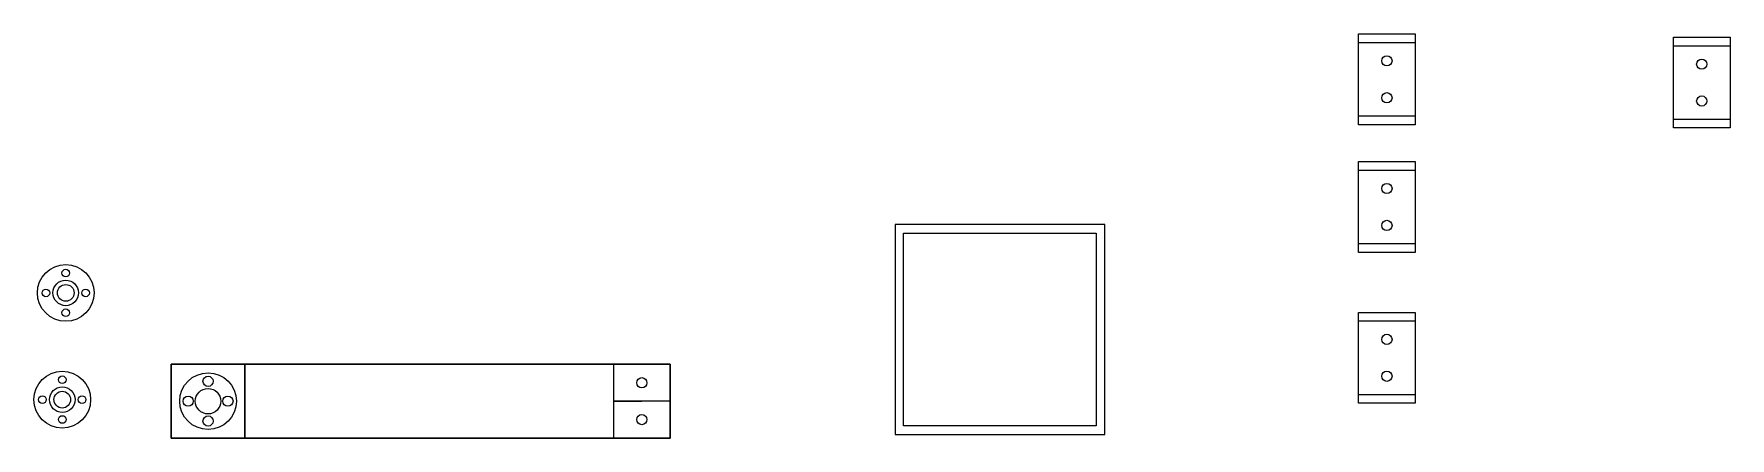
# Model space of a CAD drawing. Header units: millimetres. Extents: x 2 to 600, y -1 to 142.
import ezdxf

# ---------------------------------------------------------------- set-up
doc = ezdxf.new("R2010")
doc.units = ezdxf.units.MM

msp = doc.modelspace()

# ---------------------------------------------------------------- linework, layer by layer
for p, q in [((305.29, 74.53), (305.29, 0.53)), ((379.29, 74.53), (305.29, 74.53)), ((379.29, 0.53), (379.29, 74.53)), ((50.01, -0.73), (50.01, 25.27)), ((50.01, 25.27), (63.01, 25.27)), ((63.01, 25.27), (76.01, 25.27)), ((76.01, 25.27), (76.01, -0.73)), ((76.01, 25.27), (176.01, 25.27)), ((226.01, 25.27), (206.01, 25.27)), ((206.01, 25.27), (206.01, -0.73)), ((226.01, 12.27), (206.01, 12.27)), ((206.01, 12.27), (216.01, 12.27)), ((305.29, 0.53), (379.29, 0.53)), ((63.01, -0.73), (50.01, -0.73)), ((76.01, -0.73), (63.01, -0.73))]:
    msp.add_line(p, q)
for points in [[(468.77, 141.74), (488.77, 141.74), (488.77, 109.74), (468.77, 109.74)], [(468.77, 138.74), (488.77, 138.74), (488.77, 112.74), (468.77, 112.74)], [(579.8, 140.59), (599.8, 140.59), (599.8, 108.59), (579.8, 108.59)], [(579.8, 137.59), (599.8, 137.59), (599.8, 111.59), (579.8, 111.59)], [(468.77, 96.74), (488.77, 96.74), (488.77, 64.74), (468.77, 64.74)], [(468.77, 93.74), (488.77, 93.74), (488.77, 67.74), (468.77, 67.74)], [(308.29, 71.53), (376.29, 71.53), (376.29, 3.53), (308.29, 3.53)], [(468.77, 43.56), (488.77, 43.56), (488.77, 11.56), (468.77, 11.56)], [(468.77, 40.56), (488.77, 40.56), (488.77, 14.56), (468.77, 14.56)], [(76.01, 25.27), (63.01, 25.27), (50.01, 25.27), (50.01, -0.73), (63.01, -0.73), (76.01, -0.73)], [(76.01, 25.27), (63.01, 25.27), (50.01, 25.27), (50.01, -0.73), (63.01, -0.73), (76.01, -0.73)], [(76.01, 25.27), (63.01, 25.27), (50.01, 25.27), (50.01, -0.73), (63.01, -0.73), (76.01, -0.73)], [(76.01, 25.27), (226.01, 25.27), (226.01, -0.73), (76.01, -0.73)], [(226.01, 25.27), (76.01, 25.27), (76.01, -0.73), (226.01, -0.73)], [(226.01, 25.27), (76.01, 25.27), (76.01, -0.73), (226.01, -0.73)]]:
    msp.add_lwpolyline(points, close=True)
for points in [[(53.01, 12.27, -1), (73.01, 12.27, -1)], [(64.81, 19.27, -1), (61.21, 19.27, -1)], [(64.81, 19.27, -1), (61.21, 19.27, -1)], [(64.81, 19.27, -1), (61.21, 19.27, -1)], [(57.81, 12.27, -1), (54.21, 12.27, -1)], [(57.81, 12.27, -1), (54.21, 12.27, -1)], [(57.81, 12.27, -1), (54.21, 12.27, -1)], [(67.51, 12.27, -1), (58.51, 12.27, -1)], [(58.51, 12.27, -1), (67.51, 12.27, -1)], [(67.51, 12.27, -1), (58.51, 12.27, -1)], [(71.81, 12.27, -1), (68.21, 12.27, -1)], [(71.81, 12.27, -1), (68.21, 12.27, -1)], [(71.81, 12.27, -1), (68.21, 12.27, -1)], [(64.81, 5.27, -1), (61.21, 5.27, -1)], [(64.81, 5.27, -1), (61.21, 5.27, -1)], [(64.81, 5.27, -1), (61.21, 5.27, -1)]]:
    msp.add_lwpolyline(points, format="xyb", close=True)
for centre, radius in [((478.77, 132.24), 1.8), ((589.8, 131.09), 1.8), ((478.77, 119.24), 1.8), ((589.8, 118.09), 1.8), ((478.77, 87.24), 1.8), ((478.77, 74.24), 1.8), ((12.82, 50.44), 10), ((12.82, 50.44), 4.5), ((12.82, 57.44), 1.35), ((5.82, 50.44), 1.35), ((12.82, 50.44), 2.95), ((19.82, 50.44), 1.35), ((12.82, 43.44), 1.35), ((478.77, 34.06), 1.8), ((11.6, 12.81), 10), ((11.6, 19.81), 1.35), ((63.01, 19.27), 1.8), ((216.01, 18.77), 1.8), ((478.77, 21.06), 1.8), ((4.6, 12.81), 1.35), ((11.6, 12.81), 4.5), ((11.6, 12.81), 2.95), ((18.6, 12.81), 1.35), ((56.01, 12.27), 1.8), ((63.01, 12.27), 4.5), ((70.01, 12.27), 1.8), ((11.6, 5.81), 1.35), ((63.01, 5.27), 1.8), ((216.01, 5.77), 1.8)]:
    msp.add_circle(centre, radius)

doc.saveas('drawing.dxf')
